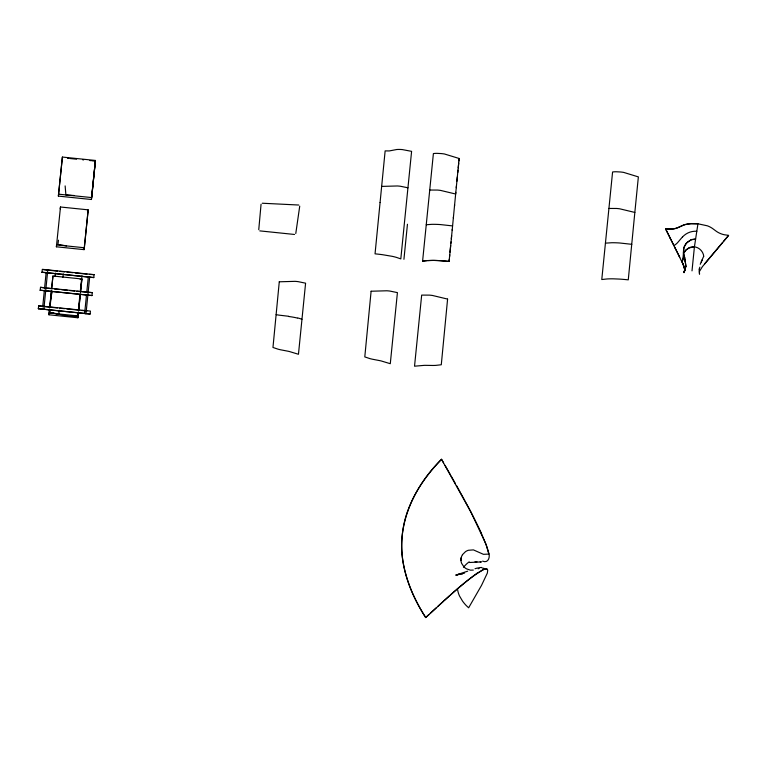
<?xml version="1.0" encoding="UTF-8"?>
<svg xmlns="http://www.w3.org/2000/svg" width="767" height="767" viewBox="0 0 767 767"><rect width="100%" height="100%" fill="white"/><g stroke="black" fill="none" stroke-linecap="round" stroke-linejoin="round"><path stroke-width="1.15" d="M683.435 255.785L683.445 254.002M460.938 560.063L461.168 557.734M49.769 310.319L49.663 312.706L54.054 313.224M258.757 229.688L261.058 204.262M50.104 305.63L51.82 292.141M452.175 230.205L453.431 217.157M454.486 206.112L455.819 192.287M453.355 218.001L454.61 204.837M634.836 212.43L628.269 279.85L624.913 279.514A40.709 8.59 5.7 0 0 619.161 279.073L613.399 278.833A24.908 5.254 5.7 0 0 606.937 278.967L601.779 279.533L612.584 171.99L613.399 171.885A9.798 2.071 5.7 0 1 616.217 171.76L620.455 171.981A11.668 2.464 5.7 0 1 623.609 172.383L638.365 176.899L634.836 212.43L619.669 208.797A13.825 2.915 5.7 0 0 616.716 208.471L608.921 208.451M450.9 243.264L451.648 235.642M456.269 187.694L457.995 170.14M451.332 238.873L452.252 229.438M456.442 185.863L455.656 194.022L440.479 190.389A13.825 2.915 5.7 0 0 437.526 190.063L429.731 190.043M450.008 252.218L450.68 245.478M456.892 181.242L457.324 176.861M451.034 241.921L449.548 256.792M38.35 308.708L38.657 305.784L90.439 311.095L90.132 314.029L38.35 308.708L90.132 314.029M40.2 290.233L40.507 287.309L92.299 292.63L91.992 295.554L40.2 290.233L91.992 295.554M42.012 272.256L42.319 269.322L94.101 274.644L93.795 277.577L42.012 272.256L93.795 277.577M42.693 306.877L44.381 290.156M44.601 287.893L46.164 272.362M42.473 309.13L43.824 309.389L47.659 271.317M58.369 196.103L62.395 157.062L95.424 160.456L91.704 197.579L91.407 199.497L58.369 196.103L62.395 157.062M78.531 312.485L77.898 317.768L48.963 314.796L49.548 309.015M49.778 306.704L51.399 290.53M51.638 288.219L52.952 276.015L81.896 278.987L80.612 291.69M48.963 314.796L49.596 309.513M49.826 307.203L51.447 291.029M51.677 288.718L52.952 276.015M56.394 246.801L60.488 207.004L88.176 209.842L84.37 247.751L84.082 249.639L56.394 246.801L56.681 244.903L84.37 247.751M84.082 249.639L88.071 210.887M57.304 313.962L68.79 316.244A11.668 2.464 5.7 0 0 71.887 316.378L75.492 316.215A9.798 2.071 5.7 0 0 77.409 315.803L78.071 313.3M78.541 308.708L79.912 294.988M80.372 290.444L82.002 275.871M77.898 317.768L78.483 311.987M78.713 309.676L80.219 294.662M80.458 292.352L81.896 278.987M78.761 310.175L80.382 294.001M91.407 199.497L95.424 160.456M86.009 313.607L84.619 313.578L86.546 294.49M86.767 292.227L88.33 276.695M85.99 313.722L89.701 276.829M403.931 259.294L407.45 224.252M449.318 259.112L449.078 261.442L438.091 260.54A27.19 5.733 5.7 0 0 432.828 260.425L426.529 260.665A30.555 6.452 5.7 0 0 422.598 261.125L433.393 153.582L434.208 153.477A9.798 2.071 5.7 0 1 437.027 153.352L441.265 153.582A11.668 2.464 5.7 0 1 444.429 153.975L459.174 158.491L457.755 172.556M458.225 167.858L458.695 163.227M449.75 254.797L449.078 261.442L445.723 261.106A40.709 8.59 5.7 0 0 439.97 260.665L434.208 260.425A24.908 5.254 5.7 0 0 427.756 260.559M692.007 270.866L694.413 246.888L697.951 223.791L707.327 225.805A22.377 21.869 8.7 0 1 712.476 228.451L716.685 231.557A21.831 21.332 8.7 0 0 724.326 234.76L728.65 235.344L702.38 266.686L699.399 271.537L699.514 274.174L699.111 269.399M91.685 196.87L95.357 161.147L91.695 160.754M458.934 160.869L459.174 158.491M58.465 240.186L57.937 244.462L60.756 244.865M295.784 233.513L299.724 206.16M40.507 287.309L45.186 288.028M38.657 305.784L42.147 306.378M46.404 269.984L47.775 270.128M60.2 208.892L60.488 207.004M51.485 294.212L51.983 290.952M55.013 276.235L55.492 273.1M50.162 309.427L49.663 312.706L51.801 312.898A8.293 1.755 5.7 0 1 53.68 313.166L54.246 313.262M62.808 277.299L63.325 273.963M59.308 310.29L58.685 314.345L54.802 313.367M87.889 211.74L88.176 209.842M77.841 315.611L78.349 312.322M94.101 274.644L89.356 274.404M92.299 292.63L76.959 291.297M460.756 560.389L460.986 558.894M699.245 268.872L699.859 267.184M407.756 510.841C414.755 491.302 427.161 474.131 441.543 459.347L443.575 462.846M703.339 257.031L700.242 264.289M701.249 262.007L702.313 259.668M683.176 264.366L682.851 263.618L684.921 269.802L684.001 272.582L685.314 267.443L684.001 272.582L684.941 270.051L683.416 264.912L665.583 228.863L669.927 229.151A21.831 21.332 8.7 0 0 678.066 227.626L682.803 225.421A22.377 21.869 8.7 0 1 688.363 223.868L688.9 223.782M462.463 554.675L465.492 551.655A11.668 11.409 8.7 0 1 468.359 550.275L473.412 549.891L483.44 554.32L488.838 554.09L486.307 545.251L481.053 532.624M704.499 264.001L707.232 260.713M707.395 260.521L722.735 242.372M723.607 241.327L728.209 235.862M463.469 567.158L466.221 564.32A40.709 39.788 8.7 0 1 469.203 561.818M441.552 459.26C413.94 486.441 395.283 526.057 403.663 565.279C407.45 583.946 415.34 601.606 425.666 617.56C444.179 601.213 461.513 582.93 482.673 569.939A75.952 9.242 -46.8 0 1 486.652 568.903L487.716 570.121L487.352 573.064L481.513 585.394L468.637 607.8L466.202 605.508A40.709 39.788 8.7 0 1 462.53 601.088L459.529 596.017A24.908 24.352 8.7 0 1 457.506 589.037M682.429 236.974L677.606 242.64A17.449 17.095 0.5 0 1 673.944 245.603M425.666 617.56L428.945 614.511M430.249 613.303L436.068 607.943M437.995 606.189L443.7 601.021M444.323 600.456L449.893 595.489M450.507 594.952L455.905 590.235M456.49 589.727L460.545 586.276M684.001 272.582L684.902 270.042L683.282 264.615M476.959 573.409L483.891 569.392L487.313 569.258L482.069 567.935M81.503 279.159L80.161 279.572M467.678 571.175L455.723 575.135L462.53 573.611M475.003 568.731L477.544 567.963M478.138 568.74L479.116 568.462M464.591 573.074L461.571 573.841L462.654 573.572M460.612 574.023L456.835 574.761L459.529 574.282M469.634 562.489L481.283 561.914M422.598 261.125L427.046 260.607M426.251 224.741L431.821 224.338A24.64 5.206 5.7 0 1 440.546 224.587L452.588 225.91M605.431 243.149L611.836 242.736A24.707 5.216 5.7 0 1 619.736 242.995L631.778 244.318M473.325 570.082L470.372 570.169L466.499 568.836A11.668 11.409 8.7 0 1 463.958 566.899L461.6 563.323A9.798 9.578 8.7 0 1 462.463 554.723M689.073 223.763L697.951 223.791L691.278 223.571L685.065 224.587A20.565 20.105 8.7 0 0 682.601 225.508L676.532 228.144A20.067 19.606 8.7 0 1 673.177 228.921L665.583 228.863M478.579 567.753L481.513 567.436M84.332 247.645L83.047 247.674M480.142 561.923L481.11 561.914M381.63 186.41L397.421 185.969A13.825 2.915 5.7 0 1 400.384 186.247L407.948 187.8M694.413 246.888L688.728 247.971L685.842 250.157L683.809 253.12L684.289 252.209A11.668 11.409 8.7 0 1 686.254 249.745L689.888 247.453A9.798 9.578 8.7 0 1 693.215 246.83C698.612 246.629 703.349 251.308 703.799 256.571M262.266 203.236L298.766 205.029M475.77 561.741L475.022 561.703L476.997 561.808M69.298 195.201L74.121 195.508M68.512 195.154L65.895 194.981L65.137 185.902M76.547 159.191L70.133 158.539M82.721 159.804L83.593 159.9M58.666 194.185L91.704 197.579M259.764 230.877L294.538 234.472M43.46 269.687L57.583 271.135M59.931 271.374L64.639 271.863M66.997 272.103L72.884 272.707M75.233 272.947L87.007 274.155M47.535 288.277L52.242 288.756M54.601 288.996L59.308 289.485M61.657 289.725L67.544 290.329M69.902 290.568L74.61 291.057M44.505 306.627L57.448 307.95M59.807 308.2L64.514 308.679M66.863 308.919L79.816 310.252M82.165 310.491L86.872 310.98M49.241 312.984L78.176 315.956M67.486 158.261L68.848 158.405M89.873 160.562L90.784 160.658M288.775 316.292L278.833 315.112A16.232 3.768 7.3 0 1 276.13 314.623M61.581 244.999L66.528 245.929M482.577 561.147C488.694 563.783 490.573 556.267 488.368 551.856A75.952 10.489 58.5 0 0 485.396 542.825L470.823 511.905L441.543 459.347M54.975 313.406L56.835 313.837M297.884 317.979L299.37 318.401A16.049 3.787 6.2 0 1 301.92 319.34M425.675 617.473C414.592 600.101 405.705 580.84 402.8 560.284A107.629 105.204 8.7 0 1 407.708 510.822M445.09 465.464L450.085 474.169M451.073 475.904L455.473 483.689M456.442 485.415L460.258 492.27M460.727 493.123L464.888 500.746M465.339 501.589L468.464 507.418A114.293 15.771 58.5 0 1 481.158 532.758M679.102 255.91L675.324 248.374M673.982 245.689L670.109 237.962M674.711 247.147L675.382 248.489M679.773 257.252L679.044 255.794M665.948 229.611L670.185 238.106M681.69 261.144L682.764 263.436M684.241 255.545L686.053 267.021M685.132 260.349L685.947 266.58M684.183 255.315L685.42 261.758M684.049 254.098L684.624 257.856M683.426 253.033L683.924 247.578L686.379 243.225L690.789 239.898L695.611 239.055L691.796 239.505L687.615 241.979A13.825 13.509 8.7 0 0 685.66 244.155C681.499 249.256 685.19 256.303 681.978 261.729A14.065 13.748 8.7 0 0 683.387 255.785M683.426 253.196L683.435 253.522M87.994 210.877A16.049 2.167 5.4 0 1 87.409 210.925M288.728 316.503A18.168 3.797 6.8 0 1 297.443 318.084M682.486 237.032A17.449 17.123 7.6 0 1 696.791 231.27M460.478 586.362A114.293 13.921 -46.8 0 1 477.084 573.246M279.274 281.796L272.966 347.47L277.999 349.158A20.067 4.238 5.7 0 0 280.837 349.838L286.887 350.998A20.565 4.343 5.7 0 1 289.236 351.478L298.459 354.268L305.592 283.186L298.027 281.623A13.825 2.915 5.7 0 0 295.074 281.345L279.274 281.796M371.103 291.23L364.795 356.904L369.828 358.592A20.067 4.238 5.7 0 0 372.666 359.272L378.716 360.432A20.565 4.343 5.7 0 1 381.065 360.912L390.288 363.702L397.421 292.62L389.857 291.057A13.825 2.915 5.7 0 0 386.904 290.779L371.103 291.23M380.077 202.517L375.044 253.839L376.472 253.982A42.559 8.983 5.7 0 1 382.369 254.673L392.167 256.322A22.531 4.755 5.7 0 1 396.453 257.396L400.805 258.891L411.601 151.348L402.263 149.575A10.326 2.176 5.7 0 0 396.779 149.507L389.281 150.936L385.139 150.888L380.077 202.517M447.592 299.082L441.284 364.756L435.896 365.37A20.067 4.238 5.7 0 1 432.943 365.466L426.72 365.36A20.565 4.343 5.7 0 0 424.304 365.351L414.535 366.195L421.668 295.103L429.462 295.122A13.825 2.915 5.7 0 1 432.415 295.458L447.592 299.082"/></g></svg>
